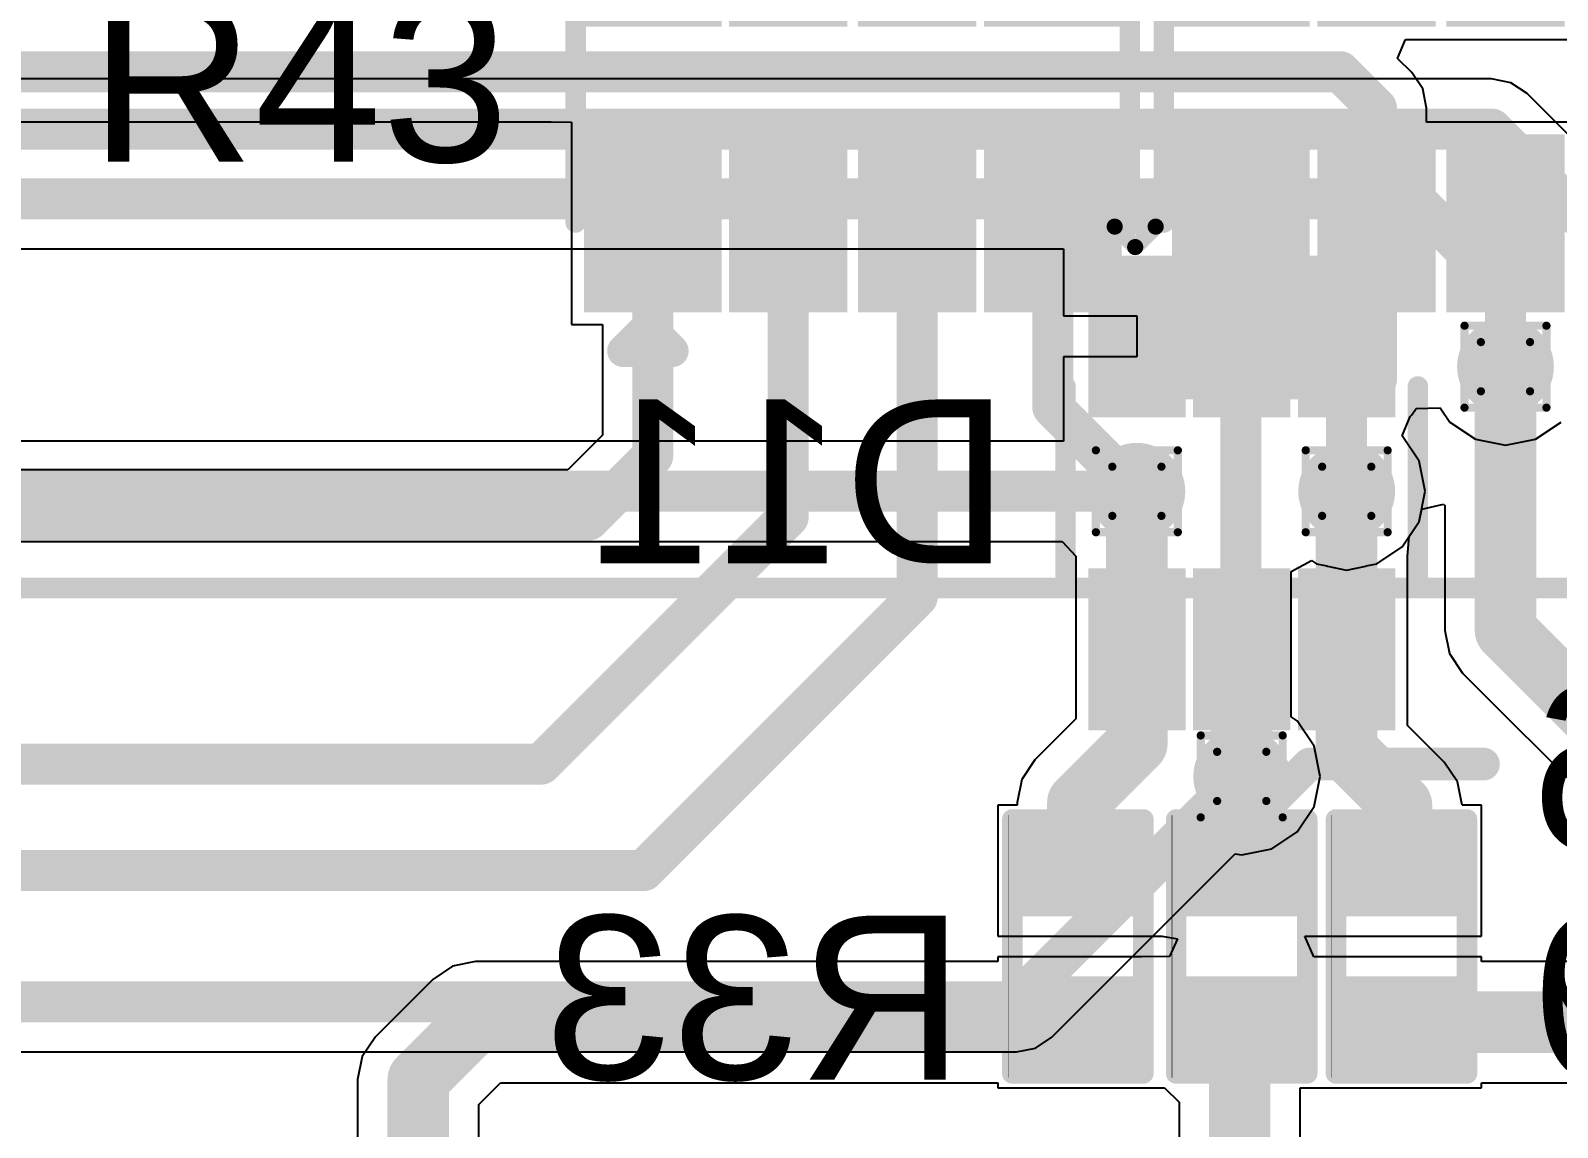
# Model space of a CAD drawing. Header units: inches. Extents: x -8 to 208, y -3 to 109.
# Drawn here: x 46.52 to 55.98, y 8.64 to 15.44 of the extents above; entities that cross this region are included whole.
import ezdxf

# ---------------------------------------------------------------- set-up
doc = ezdxf.new("R2010")
doc.units = ezdxf.units.IN
for name, color, linetype in [('BottomLayer', 5, 'Continuous'), ('BottomOverlay', 54, 'Continuous'), ('BottomPaste', 16, 'Continuous'), ('BottomSolder', 6, 'Continuous'), ('DrillDrawing', 1, 'Continuous'), ('TopLayer', 1, 'Continuous'), ('TopOverlay', 2, 'Continuous'), ('TopPaste', 8, 'Continuous'), ('TopSolder', 216, 'Continuous'), ('ViaHoleLayer', 16, 'Continuous')]:
    doc.layers.add(name, color=color, linetype=linetype)
doc.styles.add('Arial', font='', dxfattribs={"height": 0.2})
doc.styles.get('Arial').set_extended_font_data('Arial')

# ---------------------------------------------------------------- blocks, each defined once
blk = doc.blocks.new('YC164_JR_070RL_25')
at = {"layer": 'TopLayer'}
for points in [[(-1.33499987, 1.56500068), (-0.43499913, 1.56500068), (-0.43499913, 0.91499944), (-1.33499987, 0.91499944)], [(1.33499987, 0.91499944), (0.4349991299999999, 0.91499944), (0.4349991300000001, 1.56500068), (1.33499987, 1.56500068)], [(-1.33499987, 0.66499867), (-0.43499913, 0.66499867), (-0.43499913, 0.13499973), (-1.33499987, 0.13499973)], [(1.33499987, 0.13499973), (0.43499913, 0.13499973), (0.43499913, 0.66499867), (1.33499987, 0.66499867)], [(-1.33499987, -0.13499973), (-0.43499913, -0.13499973), (-0.43499913, -0.66499867), (-1.33499987, -0.66499867)], [(1.33499987, -0.66499867), (0.43499913, -0.66499867), (0.43499913, -0.13499973), (1.33499987, -0.13499973)], [(-1.33499987, -0.91499944), (-0.43499913, -0.91499944), (-0.43499913, -1.56500068), (-1.33499987, -1.56500068)], [(1.33499987, -1.56500068), (0.4349991299999999, -1.56500068), (0.4349991300000001, -0.91499944), (1.33499987, -0.91499944)]]:
    blk.add_hatch(color=1, dxfattribs=at).paths.add_polyline_path(points)
at = {"layer": 'TopPaste'}
for points in [[(-1.33499987, 1.56500068), (-0.43499913, 1.56500068), (-0.43499913, 0.91499944), (-1.33499987, 0.91499944)], [(1.33499987, 0.91499944), (0.4349991299999999, 0.91499944), (0.4349991300000001, 1.56500068), (1.33499987, 1.56500068)], [(-1.33499987, 0.66499867), (-0.43499913, 0.66499867), (-0.43499913, 0.13499973), (-1.33499987, 0.13499973)], [(1.33499987, 0.13499973), (0.43499913, 0.13499973), (0.43499913, 0.66499867), (1.33499987, 0.66499867)], [(-1.33499987, -0.13499973), (-0.43499913, -0.13499973), (-0.43499913, -0.66499867), (-1.33499987, -0.66499867)], [(1.33499987, -0.66499867), (0.43499913, -0.66499867), (0.43499913, -0.13499973), (1.33499987, -0.13499973)], [(-1.33499987, -0.91499944), (-0.43499913, -0.91499944), (-0.43499913, -1.56500068), (-1.33499987, -1.56500068)], [(1.33499987, -1.56500068), (0.4349991299999999, -1.56500068), (0.4349991300000001, -0.91499944), (1.33499987, -0.91499944)]]:
    blk.add_hatch(color=8, dxfattribs=at).paths.add_polyline_path(points)
at = {"layer": 'TopSolder'}
for points in [[(-1.43659987, 1.66660068), (-0.33339913, 1.66660068), (-0.33339913, 0.81339944), (-1.43659987, 0.81339944)], [(1.43659987, 0.81339944), (0.3333991299999999, 0.81339944), (0.33339913, 1.66660068), (1.43659987, 1.66660068)], [(-1.43659987, 0.7665986699999999), (-0.33339913, 0.7665986699999999), (-0.33339913, 0.03339973), (-1.43659987, 0.03339973)], [(1.43659987, 0.0333997299999999), (0.3333991299999999, 0.0333997300000001), (0.33339913, 0.7665986699999999), (1.43659987, 0.7665986699999999)], [(-1.43659987, -0.03339973), (-0.33339913, -0.03339973), (-0.33339913, -0.7665986699999999), (-1.43659987, -0.7665986699999999)], [(1.43659987, -0.7665986699999999), (0.3333991299999999, -0.7665986699999999), (0.33339913, -0.0333997299999999), (1.43659987, -0.0333997300000001)], [(-1.43659987, -0.81339944), (-0.33339913, -0.81339944), (-0.33339913, -1.66660068), (-1.43659987, -1.66660068)], [(1.43659987, -1.66660068), (0.3333991299999999, -1.66660068), (0.33339913, -0.81339944), (1.43659987, -0.81339944)]]:
    blk.add_hatch(color=216, dxfattribs=at).paths.add_polyline_path(points)
at = {"layer": 'TopOverlay'}
for points, const_width in [([(-0.88000078, 1.7175988), (0.88000078, 1.7175988)], 0.127), ([(-1.6764, 1.4224), (-1.6764, 1.1176)], 0.1999996), ([(-1.6764, 1.4224), (-1.524, 1.27)], 0.1999996), ([(-1.524, 1.27), (-1.6764, 1.1176)], 0.1999996), ([(-0.88000078, -1.7175988), (0.88000078, -1.7175988)], 0.127)]:
    blk.add_lwpolyline(points, dxfattribs=dict(at, const_width=const_width))
for points, const_width in [([(-0.91175078, 1.7175988, 1), (-0.84825078, 1.7175988, 1)], 0.0635), ([(0.84825078, 1.7175988, 1), (0.91175078, 1.7175988, 1)], 0.0635), ([(-1.7263999, 1.4224, 1), (-1.6264001, 1.4224, 1)], 0.0999998), ([(-1.7263999, 1.4224, 1), (-1.6264001, 1.4224, 1)], 0.0999998), ([(-1.5739999, 1.27, 1), (-1.4740001, 1.27, 1)], 0.0999998), ([(-1.5739999, 1.27, 1), (-1.4740001, 1.27, 1)], 0.0999998), ([(-1.7263999, 1.1176, 1), (-1.6264001, 1.1176, 1)], 0.0999998), ([(-1.7263999, 1.1176, 1), (-1.6264001, 1.1176, 1)], 0.0999998), ([(-0.91175078, -1.7175988, 1), (-0.84825078, -1.7175988, 1)], 0.0635), ([(0.84825078, -1.7175988, 1), (0.91175078, -1.7175988, 1)], 0.0635)]:
    blk.add_lwpolyline(points, format="xyb", close=True, dxfattribs=dict(at, const_width=const_width))
blk = doc.blocks.new('YC164_JR_070RL_26')
at = {"layer": 'TopLayer'}
for points in [[(-1.33499987, 1.56500068), (-0.43499913, 1.56500068), (-0.43499913, 0.91499944), (-1.33499987, 0.91499944)], [(1.33499987, 0.91499944), (0.4349991299999999, 0.91499944), (0.4349991300000001, 1.56500068), (1.33499987, 1.56500068)], [(-1.33499987, 0.66499867), (-0.43499913, 0.66499867), (-0.43499913, 0.13499973), (-1.33499987, 0.13499973)], [(1.33499987, 0.13499973), (0.43499913, 0.13499973), (0.43499913, 0.66499867), (1.33499987, 0.66499867)], [(-1.33499987, -0.13499973), (-0.43499913, -0.13499973), (-0.43499913, -0.66499867), (-1.33499987, -0.66499867)], [(1.33499987, -0.66499867), (0.43499913, -0.66499867), (0.43499913, -0.13499973), (1.33499987, -0.13499973)], [(-1.33499987, -0.91499944), (-0.43499913, -0.91499944), (-0.43499913, -1.56500068), (-1.33499987, -1.56500068)], [(1.33499987, -1.56500068), (0.4349991299999999, -1.56500068), (0.4349991300000001, -0.91499944), (1.33499987, -0.91499944)]]:
    blk.add_hatch(color=1, dxfattribs=at).paths.add_polyline_path(points)
at = {"layer": 'TopPaste'}
for points in [[(-1.33499987, 1.56500068), (-0.43499913, 1.56500068), (-0.43499913, 0.91499944), (-1.33499987, 0.91499944)], [(1.33499987, 0.91499944), (0.4349991299999999, 0.91499944), (0.4349991300000001, 1.56500068), (1.33499987, 1.56500068)], [(-1.33499987, 0.66499867), (-0.43499913, 0.66499867), (-0.43499913, 0.13499973), (-1.33499987, 0.13499973)], [(1.33499987, 0.13499973), (0.43499913, 0.13499973), (0.43499913, 0.66499867), (1.33499987, 0.66499867)], [(-1.33499987, -0.13499973), (-0.43499913, -0.13499973), (-0.43499913, -0.66499867), (-1.33499987, -0.66499867)], [(1.33499987, -0.66499867), (0.43499913, -0.66499867), (0.43499913, -0.13499973), (1.33499987, -0.13499973)], [(-1.33499987, -0.91499944), (-0.43499913, -0.91499944), (-0.43499913, -1.56500068), (-1.33499987, -1.56500068)], [(1.33499987, -1.56500068), (0.4349991299999999, -1.56500068), (0.4349991300000001, -0.91499944), (1.33499987, -0.91499944)]]:
    blk.add_hatch(color=8, dxfattribs=at).paths.add_polyline_path(points)
at = {"layer": 'TopSolder'}
for points in [[(-1.43659987, 1.66660068), (-0.33339913, 1.66660068), (-0.33339913, 0.81339944), (-1.43659987, 0.81339944)], [(1.43659987, 0.81339944), (0.3333991299999999, 0.81339944), (0.33339913, 1.66660068), (1.43659987, 1.66660068)], [(-1.43659987, 0.7665986699999999), (-0.33339913, 0.7665986699999999), (-0.33339913, 0.03339973), (-1.43659987, 0.03339973)], [(1.43659987, 0.0333997299999999), (0.3333991299999999, 0.0333997300000001), (0.33339913, 0.7665986699999999), (1.43659987, 0.7665986699999999)], [(-1.43659987, -0.03339973), (-0.33339913, -0.03339973), (-0.33339913, -0.7665986699999999), (-1.43659987, -0.7665986699999999)], [(1.43659987, -0.7665986699999999), (0.3333991299999999, -0.7665986699999999), (0.33339913, -0.0333997299999999), (1.43659987, -0.0333997300000001)], [(-1.43659987, -0.81339944), (-0.33339913, -0.81339944), (-0.33339913, -1.66660068), (-1.43659987, -1.66660068)], [(1.43659987, -1.66660068), (0.3333991299999999, -1.66660068), (0.33339913, -0.81339944), (1.43659987, -0.81339944)]]:
    blk.add_hatch(color=216, dxfattribs=at).paths.add_polyline_path(points)
at = {"layer": 'TopOverlay'}
for points, const_width in [([(-0.88000078, 1.7175988), (0.88000078, 1.7175988)], 0.127), ([(-1.6764, 1.4224), (-1.6764, 1.1176)], 0.1999996), ([(-1.6764, 1.4224), (-1.524, 1.27)], 0.1999996), ([(-1.524, 1.27), (-1.6764, 1.1176)], 0.1999996), ([(-0.88000078, -1.7175988), (0.88000078, -1.7175988)], 0.127)]:
    blk.add_lwpolyline(points, dxfattribs=dict(at, const_width=const_width))
for points, const_width in [([(-0.91175078, 1.7175988, 1), (-0.84825078, 1.7175988, 1)], 0.0635), ([(0.84825078, 1.7175988, 1), (0.91175078, 1.7175988, 1)], 0.0635), ([(-1.7263999, 1.4224, 1), (-1.6264001, 1.4224, 1)], 0.0999998), ([(-1.7263999, 1.4224, 1), (-1.6264001, 1.4224, 1)], 0.0999998), ([(-1.5739999, 1.27, 1), (-1.4740001, 1.27, 1)], 0.0999998), ([(-1.5739999, 1.27, 1), (-1.4740001, 1.27, 1)], 0.0999998), ([(-1.7263999, 1.1176, 1), (-1.6264001, 1.1176, 1)], 0.0999998), ([(-1.7263999, 1.1176, 1), (-1.6264001, 1.1176, 1)], 0.0999998), ([(-0.91175078, -1.7175988, 1), (-0.84825078, -1.7175988, 1)], 0.0635), ([(0.84825078, -1.7175988, 1), (0.91175078, -1.7175988, 1)], 0.0635)]:
    blk.add_lwpolyline(points, format="xyb", close=True, dxfattribs=dict(at, const_width=const_width))
blk = doc.blocks.new('R___0402_B_30')
at = {"layer": 'BottomLayer'}
for points in [[(-0.2413, 0.3175), (-0.2412999999999999, -0.3175), (-0.6985, -0.3175), (-0.6985, 0.3175)], [(0.6985, 0.3175), (0.6985, -0.3175), (0.2413, -0.3175), (0.2412999999999999, 0.3175)]]:
    blk.add_hatch(color=5, dxfattribs=at).paths.add_polyline_path(points)
at = {"layer": 'BottomPaste'}
for points in [[(-0.2413, 0.3175), (-0.2412999999999999, -0.3175), (-0.6985, -0.3175), (-0.6985, 0.3175)], [(0.6985, 0.3175), (0.6985, -0.3175), (0.2413, -0.3175), (0.2412999999999999, 0.3175)]]:
    blk.add_hatch(color=16, dxfattribs=at).paths.add_polyline_path(points)
at = {"layer": 'BottomSolder'}
for points in [[(-0.18629884, 0.37250116), (-0.1862988399999999, -0.37250116), (-0.75350116, -0.37250116), (-0.75350116, 0.37250116)], [(0.75350116, 0.37250116), (0.75350116, -0.37250116), (0.18629884, -0.37250116), (0.1862988399999999, 0.37250116)]]:
    blk.add_hatch(color=6, dxfattribs=at).paths.add_polyline_path(points)
at = {"layer": 'BottomOverlay'}
for points, const_width in [([(-0.7874, 0.4064), (0.7874, 0.4064)], 0.127), ([(-0.7874, 0.4064), (-0.7874, -0.4064)], 0.127), ([(-0.8128, 0.4318), (0.8128, 0.4318)], 0.0032258), ([(0.7874, 0.4064), (0.7874, -0.4064)], 0.127), ([(-0.7874, -0.4064), (0.7874, -0.4064)], 0.127)]:
    blk.add_lwpolyline(points, dxfattribs=dict(at, const_width=const_width))
for points, const_width in [([(-0.8191499999999999, 0.4064, 1), (-0.7556499999999999, 0.4064, 1)], 0.0635), ([(-0.8191499999999999, 0.4064, 1), (-0.7556499999999999, 0.4064, 1)], 0.0635), ([(-0.81360518, 0.4318, 1), (-0.8119948199999999, 0.4318, 1)], 0.0016129), ([(0.7556499999999999, 0.4064, 1), (0.8191499999999999, 0.4064, 1)], 0.0635), ([(0.7556499999999999, 0.4064, 1), (0.8191499999999999, 0.4064, 1)], 0.0635), ([(0.8119948199999999, 0.4318, 1), (0.81360518, 0.4318, 1)], 0.0016129), ([(-0.8191499999999999, -0.4064, 1), (-0.7556499999999999, -0.4064, 1)], 0.0635), ([(-0.8191499999999999, -0.4064, 1), (-0.7556499999999999, -0.4064, 1)], 0.0635), ([(0.7556499999999999, -0.4064, 1), (0.8191499999999999, -0.4064, 1)], 0.0635), ([(0.7556499999999999, -0.4064, 1), (0.8191499999999999, -0.4064, 1)], 0.0635)]:
    blk.add_lwpolyline(points, format="xyb", close=True, dxfattribs=dict(at, const_width=const_width))
blk = doc.blocks.new('R___0402_B_33')
at = {"layer": 'BottomLayer'}
for points in [[(-0.2413, 0.3175), (-0.2412999999999999, -0.3175), (-0.6985, -0.3175), (-0.6985, 0.3175)], [(0.6985, 0.3175), (0.6985, -0.3175), (0.2413, -0.3175), (0.2412999999999999, 0.3175)]]:
    blk.add_hatch(color=5, dxfattribs=at).paths.add_polyline_path(points)
at = {"layer": 'BottomPaste'}
for points in [[(-0.2413, 0.3175), (-0.2412999999999999, -0.3175), (-0.6985, -0.3175), (-0.6985, 0.3175)], [(0.6985, 0.3175), (0.6985, -0.3175), (0.2413, -0.3175), (0.2412999999999999, 0.3175)]]:
    blk.add_hatch(color=16, dxfattribs=at).paths.add_polyline_path(points)
at = {"layer": 'BottomSolder'}
for points in [[(-0.18629884, 0.37250116), (-0.1862988399999999, -0.37250116), (-0.75350116, -0.37250116), (-0.75350116, 0.37250116)], [(0.75350116, 0.37250116), (0.75350116, -0.37250116), (0.18629884, -0.37250116), (0.1862988399999999, 0.37250116)]]:
    blk.add_hatch(color=6, dxfattribs=at).paths.add_polyline_path(points)
at = {"layer": 'BottomOverlay'}
for points, const_width in [([(-0.7874, 0.4064), (0.7874, 0.4064)], 0.127), ([(-0.7874, 0.4064), (-0.7874, -0.4064)], 0.127), ([(-0.8128, 0.4318), (0.8128, 0.4318)], 0.0032258), ([(0.7874, 0.4064), (0.7874, -0.4064)], 0.127), ([(-0.7874, -0.4064), (0.7874, -0.4064)], 0.127)]:
    blk.add_lwpolyline(points, dxfattribs=dict(at, const_width=const_width))
for points, const_width in [([(-0.8191499999999999, 0.4064, 1), (-0.7556499999999999, 0.4064, 1)], 0.0635), ([(-0.8191499999999999, 0.4064, 1), (-0.7556499999999999, 0.4064, 1)], 0.0635), ([(-0.81360518, 0.4318, 1), (-0.8119948199999999, 0.4318, 1)], 0.0016129), ([(0.7556499999999999, 0.4064, 1), (0.8191499999999999, 0.4064, 1)], 0.0635), ([(0.7556499999999999, 0.4064, 1), (0.8191499999999999, 0.4064, 1)], 0.0635), ([(0.8119948199999999, 0.4318, 1), (0.81360518, 0.4318, 1)], 0.0016129), ([(-0.8191499999999999, -0.4064, 1), (-0.7556499999999999, -0.4064, 1)], 0.0635), ([(-0.8191499999999999, -0.4064, 1), (-0.7556499999999999, -0.4064, 1)], 0.0635), ([(0.7556499999999999, -0.4064, 1), (0.8191499999999999, -0.4064, 1)], 0.0635), ([(0.7556499999999999, -0.4064, 1), (0.8191499999999999, -0.4064, 1)], 0.0635)]:
    blk.add_lwpolyline(points, format="xyb", close=True, dxfattribs=dict(at, const_width=const_width))
blk = doc.blocks.new('R___0402_B_36')
at = {"layer": 'BottomLayer'}
for points in [[(-0.2413, 0.3175), (-0.2412999999999999, -0.3175), (-0.6985, -0.3175), (-0.6985, 0.3175)], [(0.6985, 0.3175), (0.6985, -0.3175), (0.2413, -0.3175), (0.2412999999999999, 0.3175)]]:
    blk.add_hatch(color=5, dxfattribs=at).paths.add_polyline_path(points)
at = {"layer": 'BottomPaste'}
for points in [[(-0.2413, 0.3175), (-0.2412999999999999, -0.3175), (-0.6985, -0.3175), (-0.6985, 0.3175)], [(0.6985, 0.3175), (0.6985, -0.3175), (0.2413, -0.3175), (0.2412999999999999, 0.3175)]]:
    blk.add_hatch(color=16, dxfattribs=at).paths.add_polyline_path(points)
at = {"layer": 'BottomSolder'}
for points in [[(-0.18629884, 0.37250116), (-0.1862988399999999, -0.37250116), (-0.75350116, -0.37250116), (-0.75350116, 0.37250116)], [(0.75350116, 0.37250116), (0.75350116, -0.37250116), (0.18629884, -0.37250116), (0.1862988399999999, 0.37250116)]]:
    blk.add_hatch(color=6, dxfattribs=at).paths.add_polyline_path(points)
at = {"layer": 'BottomOverlay'}
for points, const_width in [([(-0.7874, 0.4064), (0.7874, 0.4064)], 0.127), ([(-0.7874, 0.4064), (-0.7874, -0.4064)], 0.127), ([(-0.8128, 0.4318), (0.8128, 0.4318)], 0.0032258), ([(0.7874, 0.4064), (0.7874, -0.4064)], 0.127), ([(-0.7874, -0.4064), (0.7874, -0.4064)], 0.127)]:
    blk.add_lwpolyline(points, dxfattribs=dict(at, const_width=const_width))
for points, const_width in [([(-0.8191499999999999, 0.4064, 1), (-0.7556499999999999, 0.4064, 1)], 0.0635), ([(-0.8191499999999999, 0.4064, 1), (-0.7556499999999999, 0.4064, 1)], 0.0635), ([(-0.81360518, 0.4318, 1), (-0.8119948199999999, 0.4318, 1)], 0.0016129), ([(0.7556499999999999, 0.4064, 1), (0.8191499999999999, 0.4064, 1)], 0.0635), ([(0.7556499999999999, 0.4064, 1), (0.8191499999999999, 0.4064, 1)], 0.0635), ([(0.8119948199999999, 0.4318, 1), (0.81360518, 0.4318, 1)], 0.0016129), ([(-0.8191499999999999, -0.4064, 1), (-0.7556499999999999, -0.4064, 1)], 0.0635), ([(-0.8191499999999999, -0.4064, 1), (-0.7556499999999999, -0.4064, 1)], 0.0635), ([(0.7556499999999999, -0.4064, 1), (0.8191499999999999, -0.4064, 1)], 0.0635), ([(0.7556499999999999, -0.4064, 1), (0.8191499999999999, -0.4064, 1)], 0.0635)]:
    blk.add_lwpolyline(points, format="xyb", close=True, dxfattribs=dict(at, const_width=const_width))
blk = doc.blocks.new('DB128L_5_08_3P_BK_S_91')
at = {"layer": 'TopOverlay', "const_width": 0.127}
blk.add_lwpolyline([(-7.670799999999999, 5.1308), (7.670799999999999, 5.1308)], dxfattribs=at)
blk = doc.blocks.new('SOT_363_B_102')
at = {"layer": 'BottomLayer'}
for points in [[(-1.37000107, 0.4499990999999999), (-1.37000107, 0.8499983), (-0.57000013, 0.8499983), (-0.57000013, 0.4499991)], [(0.57000013, 0.4499990999999999), (0.57000013, 0.8499983), (1.37000107, 0.8499983), (1.37000107, 0.4499991)], [(-1.37000107, -0.1999996000000001), (-1.37000107, 0.1999995999999999), (-0.57000013, 0.1999996000000001), (-0.57000013, -0.1999995999999999)], [(0.57000013, -0.2000021400000001), (0.57000013, 0.1999970599999999), (1.37000107, 0.1999970600000001), (1.37000107, -0.2000021399999999)], [(-1.37000107, -0.8500008399999999), (-1.37000107, -0.45000164), (-0.57000013, -0.4500016399999999), (-0.57000013, -0.8500008399999999)], [(0.57000013, -0.8500008399999999), (0.57000013, -0.45000164), (1.37000107, -0.4500016399999999), (1.37000107, -0.8500008399999999)]]:
    blk.add_hatch(color=5, dxfattribs=at).paths.add_polyline_path(points)
at = {"layer": 'BottomPaste'}
for points in [[(-1.37000107, 0.4499990999999999), (-1.37000107, 0.8499983), (-0.57000013, 0.8499983), (-0.57000013, 0.4499991)], [(0.57000013, 0.4499990999999999), (0.57000013, 0.8499983), (1.37000107, 0.8499983), (1.37000107, 0.4499991)], [(-1.37000107, -0.1999996000000001), (-1.37000107, 0.1999995999999999), (-0.57000013, 0.1999996000000001), (-0.57000013, -0.1999995999999999)], [(0.57000013, -0.2000021400000001), (0.57000013, 0.1999970599999999), (1.37000107, 0.1999970600000001), (1.37000107, -0.2000021399999999)], [(-1.37000107, -0.8500008399999999), (-1.37000107, -0.45000164), (-0.57000013, -0.4500016399999999), (-0.57000013, -0.8500008399999999)], [(0.57000013, -0.8500008399999999), (0.57000013, -0.45000164), (1.37000107, -0.4500016399999999), (1.37000107, -0.8500008399999999)]]:
    blk.add_hatch(color=16, dxfattribs=at).paths.add_polyline_path(points)
at = {"layer": 'BottomSolder'}
for points in [[(-1.47160107, 0.3483990999999999), (-1.47160107, 0.9515982999999999), (-0.4684001300000001, 0.9515982999999999), (-0.4684001299999999, 0.3483991000000001)], [(0.4684001300000001, 0.3483990999999999), (0.4684001299999999, 0.9515982999999999), (1.47160107, 0.9515982999999999), (1.47160107, 0.3483991000000001)], [(-1.47160107, -0.3015996), (-1.47160107, 0.3015995999999999), (-0.4684001300000001, 0.3015996), (-0.4684001299999999, -0.3015995999999999)], [(0.4684001300000001, -0.3016021400000001), (0.4684001299999999, 0.3015970599999999), (1.47160107, 0.3015970600000001), (1.47160107, -0.3016021399999999)], [(-1.47160107, -0.95160084), (-1.47160107, -0.3484016400000001), (-0.4684001300000001, -0.3484016399999999), (-0.4684001299999999, -0.95160084)], [(0.4684001300000001, -0.95160084), (0.4684001299999999, -0.3484016400000001), (1.47160107, -0.3484016399999999), (1.47160107, -0.95160084)]]:
    blk.add_hatch(color=6, dxfattribs=at).paths.add_polyline_path(points)
at = {"layer": 'BottomOverlay'}
for points, const_width in [([(0.508, 1.09219746), (-0.6604, 1.09219746)], 0.127), ([(-1.524, -0.6604), (-1.651, -0.5334)], 0.0999998), ([(-1.651, -0.7874), (-1.651, -0.5334)], 0.0999998), ([(-1.651, -0.7874), (-1.524, -0.6604)], 0.0999998), ([(0.508, -1.0922), (-0.6604, -1.0922)], 0.127)]:
    blk.add_lwpolyline(points, dxfattribs=dict(at, const_width=const_width))
for points, const_width in [([(-0.6921499999999999, 1.09219746, 1), (-0.62865, 1.09219746, 1)], 0.0635), ([(0.47625, 1.09219746, 1), (0.5397500000000001, 1.09219746, 1)], 0.0635), ([(-1.67599868, -0.5334, 1), (-1.62600132, -0.5334, 1)], 0.0499999), ([(-1.67599868, -0.5334, 1), (-1.62600132, -0.5334, 1)], 0.0499999), ([(-1.54899868, -0.6604, 1), (-1.49900132, -0.6604, 1)], 0.0499999), ([(-1.54899868, -0.6604, 1), (-1.49900132, -0.6604, 1)], 0.0499999), ([(-1.67599868, -0.7874, 1), (-1.62600132, -0.7874, 1)], 0.0499999), ([(-1.67599868, -0.7874, 1), (-1.62600132, -0.7874, 1)], 0.0499999), ([(-0.6921499999999999, -1.0922, 1), (-0.62865, -1.0922, 1)], 0.0635), ([(0.47625, -1.0922, 1), (0.5397500000000001, -1.0922, 1)], 0.0635)]:
    blk.add_lwpolyline(points, format="xyb", close=True, dxfattribs=dict(at, const_width=const_width))

msp = doc.modelspace()

# ---------------------------------------------------------------- hatches: boundary and pattern name
at = {"layer": 'BottomLayer'}
for points in [[(53.1622, 13.1572), (54.864, 13.1572), (54.864, 13.9446), (53.1622, 13.9446)], [(53.7464, 10.0076), (54.30519999999999, 10.0076), (54.30519999999999, 10.922), (53.7464, 10.922)]]:
    msp.add_hatch(color=5, dxfattribs=at).paths.add_polyline_path(points)
h = msp.add_hatch(color=5, dxfattribs=at)
edge = h.paths.add_edge_path()
edge.add_arc((55.66099866, 13.3604), 0.2999994, 0, 360)
h = msp.add_hatch(color=5, dxfattribs=at)
edge = h.paths.add_edge_path()
edge.add_arc((53.37579876, 12.58800124), 0.2999994, 0, 360)
h = msp.add_hatch(color=5, dxfattribs=at)
edge = h.paths.add_edge_path()
edge.add_arc((54.6765988, 12.58800124), 0.2999994, 0, 360)
h = msp.add_hatch(color=5, dxfattribs=at)
edge = h.paths.add_edge_path()
edge.add_arc((54.02579745999999, 10.8204), 0.2999994, 0, 360)
at = {"layer": 'TopLayer'}
h = msp.add_hatch(color=1, dxfattribs=at)
edge = h.paths.add_edge_path()
edge.add_arc((55.66099866, 13.3604), 0.2999994, 0, 360)
h = msp.add_hatch(color=1, dxfattribs=at)
edge = h.paths.add_edge_path()
edge.add_arc((53.37579876, 12.58800124), 0.2999994, 0, 360)
h = msp.add_hatch(color=1, dxfattribs=at)
edge = h.paths.add_edge_path()
edge.add_arc((54.6765988, 12.58800124), 0.2999994, 0, 360)
h = msp.add_hatch(color=1, dxfattribs=at)
edge = h.paths.add_edge_path()
edge.add_arc((54.02579745999999, 10.8204), 0.2999994, 0, 360)
at = {"layer": 'ViaHoleLayer'}
h = msp.add_hatch(color=16, dxfattribs=at)
edge = h.paths.add_edge_path()
edge.add_arc((55.66099866, 13.3604), 0.1499997, 0, 360)
h = msp.add_hatch(color=16, dxfattribs=at)
edge = h.paths.add_edge_path()
edge.add_arc((53.37579876, 12.58800124), 0.1499997, 0, 360)
h = msp.add_hatch(color=16, dxfattribs=at)
edge = h.paths.add_edge_path()
edge.add_arc((54.6765988, 12.58800124), 0.1499997, 0, 360)
h = msp.add_hatch(color=16, dxfattribs=at)
edge = h.paths.add_edge_path()
edge.add_arc((54.02579745999999, 10.8204), 0.1499997, 0, 360)

# ---------------------------------------------------------------- linework, layer by layer
at = {"layer": 'BottomLayer'}
for p, q in [((55.5752, 15.14437154), (43.03473993999999, 15.14437154)), ((55.69412788, 15.12071652), (55.5752, 15.14437154)), ((55.7949481, 15.0533481), (55.69412788, 15.12071652)), ((56.7347481, 14.1135481), (55.7949481, 15.0533481)), ((42.6466, 14.09102846), (52.92179916, 14.09102846)), ((52.92179916, 14.09102846), (52.92179916, 13.6748012)), ((52.92179916, 13.6748012), (53.37579876, 13.6748012)), ((53.37579876, 13.6748012), (53.37579876, 13.4208012)), ((53.37579876, 13.4208012), (52.92179916, 13.4208012)), ((52.92179916, 13.4208012), (52.92179916, 12.89877278)), ((52.92179916, 12.89877278), (42.25232596, 12.89877278)), ((55.14152802, 12.47624124), (55.27751962, 12.5089285)), ((55.27751962, 12.5089285), (55.28548252, 12.4994162)), ((55.28548252, 12.4994162), (55.28548252, 11.72520134)), ((55.06427138, 12.3081796), (55.1266741, 12.40157286)), ((55.1266741, 12.40157286), (55.14152802, 12.47624124)), ((55.05360084, 12.1855992), (55.06427138, 12.3081796)), ((42.12359876, 12.2772297), (52.91260943999999, 12.2772297)), ((52.91260943999999, 12.2772297), (52.99799915999999, 12.18559666)), ((52.99799915999999, 12.18559666), (52.99799915999999, 11.17686106)), ((55.0535983, 12.18559412), (55.05360338, 12.1855992)), ((55.0535983, 11.13645982), (55.0535983, 12.18559412)), ((55.05360338, 12.1855992), (55.05360084, 12.1855992)), ((55.28548252, 11.72520134), (55.31406767999999, 11.5814983)), ((55.31406767999999, 11.5814983), (55.3954696, 11.45967228)), ((55.3954696, 11.45967228), (56.88447094, 9.9706684)), ((52.99799915999999, 11.17686106), (52.74427093999999, 10.9231303)), ((55.28192906, 10.90812906), (55.0535983, 11.13645982)), ((52.74427093999999, 10.9231303), (52.66286902, 10.80130428)), ((55.36333098, 10.78630304), (55.28192906, 10.90812906)), ((52.66286902, 10.80130428), (52.63428386, 10.65760124)), ((55.39191613999999, 10.6426), (55.36333098, 10.78630304)), ((52.63428386, 10.6426), (52.51449999999999, 10.6426)), ((52.51449999999999, 10.6426), (52.51449999999999, 9.8298)), ((52.63428386, 10.65760124), (52.63428386, 10.6426)), ((55.5117, 10.6426), (55.39191613999999, 10.6426)), ((55.5117, 9.8298), (55.5117, 10.6426)), ((52.51449999999999, 9.8298), (53.4035, 9.8298)), ((53.4035, 9.8298), (53.50509492, 9.82979746)), ((53.50509492, 9.82979746), (53.50509492, 9.82979492)), ((53.50509492, 9.82979492), (53.53050508, 9.82979492)), ((53.53050508, 9.82979492), (53.6273756, 9.81410534)), ((53.6273756, 9.81410534), (53.5780361, 9.70280254)), ((54.47356136000001, 9.7028), (54.41726734, 9.8298)), ((54.41726734, 9.8298), (55.5117, 9.8298)), ((49.276, 9.67191614), (49.13229696, 9.64333098)), ((52.51449999999999, 9.67191614), (49.276, 9.67191614)), ((53.40349746, 9.7028), (52.51449999999999, 9.7028)), ((52.51449999999999, 9.7028), (52.51449999999999, 9.67191614)), ((53.5780361, 9.70280254), (53.40349746, 9.7028)), ((55.5117, 9.7028), (54.47356136000001, 9.7028)), ((55.5117, 9.67191614), (55.5117, 9.7028)), ((58.7502, 9.67191614), (55.5117, 9.67191614)), ((49.01047094, 9.561929059999999), (48.65487094, 9.20632906)), ((49.13229696, 9.64333098), (49.01047094, 9.561929059999999)), ((48.65487094, 9.20632906), (48.57346902, 9.08450304)), ((48.57346902, 9.08450304), (48.54488386, 8.9408)), ((48.54488386, 8.9408), (48.54488386, 8.53579954)), ((49.29591614, 8.78525802), (49.43154198, 8.92088386)), ((49.43154198, 8.92088386), (52.51449999999999, 8.92088386)), ((52.51449999999999, 8.92088386), (52.51449999999999, 8.889999999999999)), ((55.5117, 8.889999999999999), (55.5117, 8.92088386)), ((55.5117, 8.92088386), (58.59465802, 8.92088386)), ((52.51449999999999, 8.889999999999999), (53.54777961999999, 8.889997459999998)), ((53.54777961999999, 8.889997459999998), (53.63758386, 8.80019576)), ((54.38861614, 8.4935314), (54.38861614, 8.889999999999999)), ((54.38861614, 8.889999999999999), (55.5117, 8.889999999999999)), ((49.29591614, 8.53579954), (49.29591614, 8.78525802)), ((53.63758386, 8.80019576), (53.63758386, 8.50123522))]:
    msp.add_line(p, q, dxfattribs=at)
for points, const_width in [([(42.90601528, 14.8336), (55.5752, 14.8336)], 0.254), ([(55.5752, 14.8336), (56.515, 13.8938)], 0.254), ([(42.6466, 14.4018), (55.0926, 14.4018)], 0.254), ([(55.0926, 14.4018), (55.66099866, 13.83340134)], 0.254), ([(55.66099866, 13.3604), (55.66099866, 13.83340134)], 0.254), ([(55.66099866, 11.72520134), (55.66099866, 13.3604)], 0.3809999999999999), ([(42.12359876, 12.58800124), (53.37579876, 12.58800124)], 0.254), ([(53.37579876, 11.6078), (53.37579876, 12.58800124)], 0.3809999999999999), ([(54.6757987, 12.58800124), (54.6765988, 12.58800124)], 0.3809999999999999), ([(54.6757987, 11.6078), (54.6757987, 12.58800124)], 0.3809999999999999), ([(55.66099866, 11.72520134), (57.15, 10.2362)], 0.3809999999999999), ([(53.37579876, 11.0236), (53.37579876, 11.6078)], 0.3809999999999999), ([(54.02579745999999, 10.7188), (54.02579745999999, 11.6078)], 0.3809999999999999), ([(54.6757987, 10.9832013), (54.6757987, 11.6078)], 0.3809999999999999), ([(53.0098, 10.65760124), (53.37579876, 11.0236)], 0.3809999999999999), ([(54.6757987, 10.9832013), (55.0164, 10.6426)], 0.3809999999999999), ([(53.0098, 10.2362), (53.0098, 10.65760124)], 0.3809999999999999), ([(54.02579745999999, 10.23620254), (54.02579745999999, 10.7188)], 0.254), ([(55.0164, 10.2362), (55.0164, 10.6426)], 0.3809999999999999), ([(53.0098, 10.2362), (53.05716083999999, 10.2362)], 0.3809999999999999), ([(53.05716083999999, 10.2362), (53.09526083999999, 10.2743)], 0.3809999999999999), ([(54.02579745999999, 10.23620254), (54.02579999999999, 10.2362)], 0.254), ([(48.92039999999999, 8.9408), (49.276, 9.296399999999998)], 0.3809999999999999), ([(49.276, 9.296399999999998), (53.0098, 9.296399999999998)], 0.3809999999999999), ([(54.0131, 9.2837), (54.02579999999999, 9.296399999999998)], 0.3809999999999999), ([(54.0131, 6.8707), (54.0131, 9.2837)], 0.3809999999999999), ([(55.0164, 9.296399999999998), (58.7502, 9.296399999999998)], 0.3809999999999999), ([(48.92039999999999, 6.858), (48.92039999999999, 8.9408)], 0.3809999999999999)]:
    msp.add_lwpolyline(points, dxfattribs=dict(at, const_width=const_width))
for points, const_width in [([(55.5117, 14.8336, 1), (55.6387, 14.8336, 1)], 0.127), ([(55.5117, 14.8336, 1), (55.6387, 14.8336, 1)], 0.127), ([(55.0291, 14.4018, 1), (55.1561, 14.4018, 1)], 0.127), ([(55.0291, 14.4018, 1), (55.1561, 14.4018, 1)], 0.127), ([(55.59749866, 13.83340134, 1), (55.72449865999999, 13.83340134, 1)], 0.127), ([(55.59749866, 13.83340134, 1), (55.72449865999999, 13.83340134, 1)], 0.127), ([(55.56574865999999, 13.3604, 1), (55.75624866, 13.3604, 1)], 0.1905), ([(55.59749866, 13.3604, 1), (55.72449865999999, 13.3604, 1)], 0.127), ([(53.28054875999999, 12.58800124, 1), (53.47104876, 12.58800124, 1)], 0.1905), ([(53.31229876, 12.58800124, 1), (53.43929876, 12.58800124, 1)], 0.127), ([(54.58054869999999, 12.58800124, 1), (54.7710487, 12.58800124, 1)], 0.1905), ([(54.58054869999999, 12.58800124, 1), (54.7710487, 12.58800124, 1)], 0.1905), ([(54.58134879999999, 12.58800124, 1), (54.7718488, 12.58800124, 1)], 0.1905), ([(55.56574865999999, 11.72520134, 1), (55.75624866, 11.72520134, 1)], 0.1905), ([(55.56574865999999, 11.72520134, 1), (55.75624866, 11.72520134, 1)], 0.1905), ([(53.28054875999999, 11.6078, 1), (53.47104876, 11.6078, 1)], 0.1905), ([(53.28054875999999, 11.6078, 1), (53.47104876, 11.6078, 1)], 0.1905), ([(53.93054745999999, 11.6078, 1), (54.12104746, 11.6078, 1)], 0.1905), ([(54.58054869999999, 11.6078, 1), (54.7710487, 11.6078, 1)], 0.1905), ([(54.58054869999999, 11.6078, 1), (54.7710487, 11.6078, 1)], 0.1905), ([(53.28054875999999, 11.0236, 1), (53.47104876, 11.0236, 1)], 0.1905), ([(53.28054875999999, 11.0236, 1), (53.47104876, 11.0236, 1)], 0.1905), ([(54.58054869999999, 10.9832013, 1), (54.7710487, 10.9832013, 1)], 0.1905), ([(54.58054869999999, 10.9832013, 1), (54.7710487, 10.9832013, 1)], 0.1905), ([(53.93054745999999, 10.7188, 1), (54.12104746, 10.7188, 1)], 0.1905), ([(52.91455, 10.65760124, 1), (53.10504999999999, 10.65760124, 1)], 0.1905), ([(52.91455, 10.65760124, 1), (53.10504999999999, 10.65760124, 1)], 0.1905), ([(53.96229745999999, 10.7188, 1), (54.08929746, 10.7188, 1)], 0.127), ([(54.92114999999999, 10.6426, 1), (55.11165, 10.6426, 1)], 0.1905), ([(54.92114999999999, 10.6426, 1), (55.11165, 10.6426, 1)], 0.1905), ([(52.91455, 10.2362, 1), (53.10504999999999, 10.2362, 1)], 0.1905), ([(52.91455, 10.2362, 1), (53.10504999999999, 10.2362, 1)], 0.1905), ([(52.96191083999999, 10.2362, 1), (53.15241084, 10.2362, 1)], 0.1905), ([(52.96191083999999, 10.2362, 1), (53.15241084, 10.2362, 1)], 0.1905), ([(53.00001083999999, 10.2743, 1), (53.19051084, 10.2743, 1)], 0.1905), ([(54.92114999999999, 10.2362, 1), (55.11165, 10.2362, 1)], 0.1905), ([(53.96229745999999, 10.23620254, 1), (54.08929746, 10.23620254, 1)], 0.127), ([(53.96229745999999, 10.23620254, 1), (54.08929746, 10.23620254, 1)], 0.127), ([(53.96229999999999, 10.2362, 1), (54.0893, 10.2362, 1)], 0.127), ([(49.18075, 9.296399999999998, 1), (49.37125, 9.296399999999998, 1)], 0.1905), ([(49.18075, 9.296399999999998, 1), (49.37125, 9.296399999999998, 1)], 0.1905), ([(52.91455, 9.296399999999998, 1), (53.10504999999999, 9.296399999999998, 1)], 0.1905), ([(53.91784999999999, 9.2837, 1), (54.10835, 9.2837, 1)], 0.1905), ([(53.91784999999999, 9.2837, 1), (54.10835, 9.2837, 1)], 0.1905), ([(53.93055, 9.296399999999998, 1), (54.12105, 9.296399999999998, 1)], 0.1905), ([(54.92114999999999, 9.296399999999998, 1), (55.11165, 9.296399999999998, 1)], 0.1905), ([(48.82515, 8.9408, 1), (49.01565, 8.9408, 1)], 0.1905), ([(48.82515, 8.9408, 1), (49.01565, 8.9408, 1)], 0.1905)]:
    msp.add_lwpolyline(points, format="xyb", close=True, dxfattribs=dict(at, const_width=const_width))
at = {"layer": 'BottomOverlay', "const_width": 0.2032}
for points in [[(54.22264999999999, 10.67435), (54.4449, 10.8966)], [(54.4449, 10.8966), (55.52439999999999, 10.8966)]]:
    msp.add_lwpolyline(points, dxfattribs=at)
at = {"layer": 'BottomOverlay', "const_width": 0.1016}
for points in [[(54.3941, 10.8966, 1), (54.4957, 10.8966, 1)], [(54.3941, 10.8966, 1), (54.4957, 10.8966, 1)], [(55.4736, 10.8966, 1), (55.5752, 10.8966, 1)], [(54.17185, 10.67435, 1), (54.27345, 10.67435, 1)]]:
    msp.add_lwpolyline(points, format="xyb", close=True, dxfattribs=at)
at = {"layer": 'DrillDrawing', "const_width": 0.0508}
for points in [[(55.40699866, 13.6144), (55.91499866, 13.6144)], [(55.40699866, 13.1064), (55.40699866, 13.6144)], [(55.91499866, 13.1064), (55.91499866, 13.6144)], [(55.50859866, 13.5128), (55.81339866, 13.5128)], [(55.50859866, 13.208), (55.50859866, 13.5128)], [(55.81339866, 13.208), (55.81339866, 13.5128)], [(55.50859866, 13.208), (55.81339866, 13.208)], [(55.40699866, 13.1064), (55.91499866, 13.1064)], [(53.12179875999999, 12.84200124), (53.62979875999999, 12.84200124)], [(53.12179875999999, 12.33400124), (53.12179875999999, 12.84200124)], [(53.62979875999999, 12.33400124), (53.62979875999999, 12.84200124)], [(54.42259879999999, 12.84200124), (54.93059879999999, 12.84200124)], [(54.42259879999999, 12.33400124), (54.42259879999999, 12.84200124)], [(54.93059879999999, 12.33400124), (54.93059879999999, 12.84200124)], [(53.22339875999999, 12.74040124), (53.52819876, 12.74040124)], [(53.22339875999999, 12.43560124), (53.22339875999999, 12.74040124)], [(53.52819876, 12.43560124), (53.52819876, 12.74040124)], [(54.52419879999999, 12.74040124), (54.82899879999999, 12.74040124)], [(54.52419879999999, 12.43560124), (54.52419879999999, 12.74040124)], [(54.82899879999999, 12.43560124), (54.82899879999999, 12.74040124)], [(53.22339875999999, 12.43560124), (53.52819876, 12.43560124)], [(54.52419879999999, 12.43560124), (54.82899879999999, 12.43560124)], [(53.12179875999999, 12.33400124), (53.62979875999999, 12.33400124)], [(54.42259879999999, 12.33400124), (54.93059879999999, 12.33400124)], [(53.77179746, 11.0744), (54.27979746, 11.0744)], [(53.77179746, 10.5664), (53.77179746, 11.0744)], [(54.27979746, 10.5664), (54.27979746, 11.0744)], [(53.87339746, 10.9728), (54.17819746, 10.9728)], [(53.87339746, 10.668), (53.87339746, 10.9728)], [(54.17819746, 10.668), (54.17819746, 10.9728)], [(53.87339746, 10.668), (54.17819746, 10.668)], [(53.77179746, 10.5664), (54.27979746, 10.5664)]]:
    msp.add_lwpolyline(points, dxfattribs=at)
at = {"layer": 'DrillDrawing', "const_width": 0.0254}
for points in [[(55.39429866, 13.6144, 1), (55.41969865999999, 13.6144, 1)], [(55.39429866, 13.6144, 1), (55.41969865999999, 13.6144, 1)], [(55.90229866, 13.6144, 1), (55.92769866, 13.6144, 1)], [(55.90229866, 13.6144, 1), (55.92769866, 13.6144, 1)], [(55.49589865999999, 13.5128, 1), (55.52129865999999, 13.5128, 1)], [(55.49589865999999, 13.5128, 1), (55.52129865999999, 13.5128, 1)], [(55.80069865999999, 13.5128, 1), (55.82609865999999, 13.5128, 1)], [(55.80069865999999, 13.5128, 1), (55.82609865999999, 13.5128, 1)], [(55.49589865999999, 13.208, 1), (55.52129865999999, 13.208, 1)], [(55.49589865999999, 13.208, 1), (55.52129865999999, 13.208, 1)], [(55.80069865999999, 13.208, 1), (55.82609865999999, 13.208, 1)], [(55.80069865999999, 13.208, 1), (55.82609865999999, 13.208, 1)], [(55.39429866, 13.1064, 1), (55.41969865999999, 13.1064, 1)], [(55.39429866, 13.1064, 1), (55.41969865999999, 13.1064, 1)], [(55.90229866, 13.1064, 1), (55.92769866, 13.1064, 1)], [(55.90229866, 13.1064, 1), (55.92769866, 13.1064, 1)], [(53.10909876, 12.84200124, 1), (53.13449876, 12.84200124, 1)], [(53.10909876, 12.84200124, 1), (53.13449876, 12.84200124, 1)], [(53.61709876, 12.84200124, 1), (53.64249876, 12.84200124, 1)], [(53.61709876, 12.84200124, 1), (53.64249876, 12.84200124, 1)], [(54.4098988, 12.84200124, 1), (54.4352988, 12.84200124, 1)], [(54.4098988, 12.84200124, 1), (54.4352988, 12.84200124, 1)], [(54.9178988, 12.84200124, 1), (54.94329879999999, 12.84200124, 1)], [(54.9178988, 12.84200124, 1), (54.94329879999999, 12.84200124, 1)], [(53.21069876, 12.74040124, 1), (53.23609876, 12.74040124, 1)], [(53.21069876, 12.74040124, 1), (53.23609876, 12.74040124, 1)], [(53.51549876, 12.74040124, 1), (53.54089876, 12.74040124, 1)], [(53.51549876, 12.74040124, 1), (53.54089876, 12.74040124, 1)], [(54.5114988, 12.74040124, 1), (54.5368988, 12.74040124, 1)], [(54.5114988, 12.74040124, 1), (54.5368988, 12.74040124, 1)], [(54.8162988, 12.74040124, 1), (54.8416988, 12.74040124, 1)], [(54.8162988, 12.74040124, 1), (54.8416988, 12.74040124, 1)], [(53.21069876, 12.43560124, 1), (53.23609876, 12.43560124, 1)], [(53.21069876, 12.43560124, 1), (53.23609876, 12.43560124, 1)], [(53.51549876, 12.43560124, 1), (53.54089876, 12.43560124, 1)], [(53.51549876, 12.43560124, 1), (53.54089876, 12.43560124, 1)], [(54.5114988, 12.43560124, 1), (54.5368988, 12.43560124, 1)], [(54.5114988, 12.43560124, 1), (54.5368988, 12.43560124, 1)], [(54.8162988, 12.43560124, 1), (54.8416988, 12.43560124, 1)], [(54.8162988, 12.43560124, 1), (54.8416988, 12.43560124, 1)], [(53.10909876, 12.33400124, 1), (53.13449876, 12.33400124, 1)], [(53.10909876, 12.33400124, 1), (53.13449876, 12.33400124, 1)], [(53.61709876, 12.33400124, 1), (53.64249876, 12.33400124, 1)], [(53.61709876, 12.33400124, 1), (53.64249876, 12.33400124, 1)], [(54.4098988, 12.33400124, 1), (54.4352988, 12.33400124, 1)], [(54.4098988, 12.33400124, 1), (54.4352988, 12.33400124, 1)], [(54.9178988, 12.33400124, 1), (54.94329879999999, 12.33400124, 1)], [(54.9178988, 12.33400124, 1), (54.94329879999999, 12.33400124, 1)], [(53.75909746, 11.0744, 1), (53.78449746, 11.0744, 1)], [(53.75909746, 11.0744, 1), (53.78449746, 11.0744, 1)], [(54.26709746, 11.0744, 1), (54.29249745999999, 11.0744, 1)], [(54.26709746, 11.0744, 1), (54.29249745999999, 11.0744, 1)], [(53.86069746, 10.9728, 1), (53.88609745999999, 10.9728, 1)], [(53.86069746, 10.9728, 1), (53.88609745999999, 10.9728, 1)], [(54.16549746, 10.9728, 1), (54.19089746, 10.9728, 1)], [(54.16549746, 10.9728, 1), (54.19089746, 10.9728, 1)], [(53.86069746, 10.668, 1), (53.88609745999999, 10.668, 1)], [(53.86069746, 10.668, 1), (53.88609745999999, 10.668, 1)], [(54.16549746, 10.668, 1), (54.19089746, 10.668, 1)], [(54.16549746, 10.668, 1), (54.19089746, 10.668, 1)], [(53.75909746, 10.5664, 1), (53.78449746, 10.5664, 1)], [(53.75909746, 10.5664, 1), (53.78449746, 10.5664, 1)], [(54.26709746, 10.5664, 1), (54.29249745999999, 10.5664, 1)], [(54.26709746, 10.5664, 1), (54.29249745999999, 10.5664, 1)]]:
    msp.add_lwpolyline(points, format="xyb", close=True, dxfattribs=at)
at = {"layer": 'TopLayer'}
for p, q in [((54.9925113, 15.2715849), (55.0411142, 15.38891766)), ((55.0411142, 15.38891766), (62.20459746, 15.38891766)), ((55.08074835999999, 15.18334784), (54.9925113, 15.2715849)), ((55.14811678, 15.08252762), (55.08074835999999, 15.18334784)), ((55.1717718, 14.96359974), (55.14811678, 15.08252762)), ((55.1717718, 14.8771991), (55.1717718, 14.96359974)), ((41.31179444, 14.87842846), (49.74510752, 14.87842846)), ((49.74510752, 14.87842846), (49.87159952, 14.87719656)), ((49.87159952, 14.87719656), (49.87159952, 13.6216009)), ((57.00380014, 14.8771991), (55.1717718, 14.8771991)), ((49.87159952, 13.6216009), (50.06362859999999, 13.6216009)), ((50.06362859999999, 13.6216009), (50.06362859999999, 12.9365248)), ((55.08074835999999, 13.06145216), (55.10705513999999, 13.10082216)), ((55.10705513999999, 13.10082216), (55.2565062, 13.10574976)), ((55.2565062, 13.10574976), (55.31652386, 13.0159252)), ((55.02107359999999, 12.9324735), (55.07109382, 13.05179762)), ((55.07109382, 13.05179762), (55.08074835999999, 13.06145216)), ((55.31652386, 13.0159252), (55.47457027999999, 12.9103247)), ((55.84742704, 12.9103247), (56.00547345999999, 13.0159252)), ((50.06362859999999, 12.9365248), (49.84807658, 12.72097278)), ((55.1266741, 12.77442962), (55.02107359999999, 12.9324735)), ((55.47457027999999, 12.9103247), (55.66099866, 12.8732407)), ((55.66099866, 12.8732407), (55.84742704, 12.9103247)), ((49.84807658, 12.72097278), (38.3249932, 12.72097278)), ((55.1637581, 12.58800124), (55.1266741, 12.77442962)), ((55.1266741, 12.40157286), (55.1637581, 12.58800124)), ((55.02107359999999, 12.24352644), (55.1266741, 12.40157286)), ((54.86302718, 12.13792594), (55.02107359999999, 12.24352644)), ((54.33177093999999, 12.09101976), (54.45877094, 12.1589038)), ((54.45877094, 12.1589038), (54.49017041999999, 12.13792594)), ((54.49017041999999, 12.13792594), (54.55351801999999, 12.125325)), ((54.55351801999999, 12.125325), (54.55687082, 12.12308472)), ((54.55687082, 12.12308472), (54.6757987, 12.0994297)), ((54.6757987, 12.0994297), (54.79472658, 12.12308472)), ((54.79472658, 12.12308472), (54.7974012, 12.12487288)), ((54.7974012, 12.12487288), (54.86302718, 12.13792594)), ((54.33177093999999, 11.19059992), (54.33177093999999, 12.09101976)), ((54.37027225999999, 11.1648748), (54.33177093999999, 11.19059992)), ((54.47587276, 11.00682838), (54.37027225999999, 11.1648748)), ((54.51295675999999, 10.8204), (54.47587276, 11.00682838)), ((54.47587276, 10.63397162), (54.51295675999999, 10.8204)), ((54.37027225999999, 10.4759252), (54.47587276, 10.63397162)), ((54.21222584, 10.3703247), (54.37027225999999, 10.4759252)), ((52.84854555999999, 9.2036519), (53.98604391999999, 10.34114772)), ((53.98604391999999, 10.34114772), (54.02579745999999, 10.3332407)), ((54.02579745999999, 10.3332407), (54.21222584, 10.3703247)), ((52.74772534, 9.13628348), (52.84854555999999, 9.2036519)), ((37.846, 9.11262846), (52.62879745999999, 9.11262846)), ((52.62879745999999, 9.11262846), (52.74772534, 9.13628348))]:
    msp.add_line(p, q, dxfattribs=at)
at = {"layer": 'TopLayer', "const_width": 0.254}
for points in [[(40.9448, 15.1892), (54.63539999999999, 15.1892)], [(54.63539999999999, 15.1892), (54.86100025999999, 14.96359974)], [(54.86100025999999, 14.2494), (54.86100025999999, 14.96359974)], [(50.37440014, 12.80780014), (50.37440014, 14.2494)], [(51.214401, 12.428601), (51.214401, 14.2494)], [(52.01439939999999, 11.9331994), (52.01439939999999, 14.2494)], [(52.84319886, 14.2606014), (52.85440026, 14.2494)], [(52.85440026, 13.10939974), (52.85440026, 14.2494)], [(54.02099939999999, 10.82519806), (54.02099939999999, 14.2494)], [(54.86100025999999, 13.28120026), (54.86100025999999, 14.2494)], [(55.66099866, 13.3604), (55.66099866, 14.2494)], [(54.6757987, 13.0959987), (54.86100025999999, 13.28120026)], [(52.85440026, 13.10939974), (53.37579876, 12.58800124)], [(54.6757987, 12.58800124), (54.6757987, 13.0959987)], [(49.97680124, 12.41020124), (50.37440014, 12.80780014)], [(54.6757987, 12.58800124), (54.6765988, 12.58800124)], [(54.6757987, 12.41020124), (54.6757987, 12.58800124)], [(37.95799876, 12.41020124), (49.97680124, 12.41020124)], [(49.68239999999999, 10.8966), (51.214401, 12.428601)], [(50.3174, 10.2362), (52.01439939999999, 11.9331994)], [(38.61280314, 10.8966), (49.68239999999999, 10.8966)], [(52.62879745999999, 9.423399999999999), (54.02579745999999, 10.8204)], [(43.5864, 10.2362), (50.3174, 10.2362)], [(37.846, 9.423399999999999), (52.62879745999999, 9.423399999999999)]]:
    msp.add_lwpolyline(points, dxfattribs=at)
at = {"layer": 'TopLayer', "const_width": 0.127}
for points in [[(54.57189999999999, 15.1892, 1), (54.6989, 15.1892, 1)], [(54.57189999999999, 15.1892, 1), (54.6989, 15.1892, 1)], [(54.79750025999999, 14.96359974, 1), (54.92450026, 14.96359974, 1)], [(54.79750025999999, 14.96359974, 1), (54.92450026, 14.96359974, 1)], [(50.31090013999999, 14.2494, 1), (50.43790014, 14.2494, 1)], [(51.150901, 14.2494, 1), (51.277901, 14.2494, 1)], [(51.9508994, 14.2494, 1), (52.0778994, 14.2494, 1)], [(52.77969886, 14.2606014, 1), (52.90669886, 14.2606014, 1)], [(52.79090026, 14.2494, 1), (52.91790026, 14.2494, 1)], [(52.79090026, 14.2494, 1), (52.91790026, 14.2494, 1)], [(53.9574994, 14.2494, 1), (54.0844994, 14.2494, 1)], [(54.79750025999999, 14.2494, 1), (54.92450026, 14.2494, 1)], [(54.79750025999999, 14.2494, 1), (54.92450026, 14.2494, 1)], [(55.59749866, 14.2494, 1), (55.72449865999999, 14.2494, 1)], [(55.59749866, 13.3604, 1), (55.72449865999999, 13.3604, 1)], [(54.79750025999999, 13.28120026, 1), (54.92450026, 13.28120026, 1)], [(54.79750025999999, 13.28120026, 1), (54.92450026, 13.28120026, 1)], [(52.79090026, 13.10939974, 1), (52.91790026, 13.10939974, 1)], [(52.79090026, 13.10939974, 1), (52.91790026, 13.10939974, 1)], [(54.6122987, 13.0959987, 1), (54.7392987, 13.0959987, 1)], [(54.6122987, 13.0959987, 1), (54.7392987, 13.0959987, 1)], [(50.31090013999999, 12.80780014, 1), (50.43790014, 12.80780014, 1)], [(50.31090013999999, 12.80780014, 1), (50.43790014, 12.80780014, 1)], [(53.31229876, 12.58800124, 1), (53.43929876, 12.58800124, 1)], [(54.6122987, 12.58800124, 1), (54.7392987, 12.58800124, 1)], [(54.6122987, 12.58800124, 1), (54.7392987, 12.58800124, 1)], [(54.6122987, 12.58800124, 1), (54.7392987, 12.58800124, 1)], [(54.6130988, 12.58800124, 1), (54.7400988, 12.58800124, 1)], [(49.91330124, 12.41020124, 1), (50.04030124, 12.41020124, 1)], [(49.91330124, 12.41020124, 1), (50.04030124, 12.41020124, 1)], [(51.150901, 12.428601, 1), (51.277901, 12.428601, 1)], [(51.150901, 12.428601, 1), (51.277901, 12.428601, 1)], [(54.6122987, 12.41020124, 1), (54.7392987, 12.41020124, 1)], [(51.9508994, 11.9331994, 1), (52.0778994, 11.9331994, 1)], [(51.9508994, 11.9331994, 1), (52.0778994, 11.9331994, 1)], [(49.6189, 10.8966, 1), (49.74589999999999, 10.8966, 1)], [(49.6189, 10.8966, 1), (49.74589999999999, 10.8966, 1)], [(53.9574994, 10.82519806, 1), (54.0844994, 10.82519806, 1)], [(53.96229745999999, 10.8204, 1), (54.08929746, 10.8204, 1)], [(50.25389999999999, 10.2362, 1), (50.3809, 10.2362, 1)], [(50.25389999999999, 10.2362, 1), (50.3809, 10.2362, 1)], [(52.56529745999999, 9.423399999999999, 1), (52.69229746, 9.423399999999999, 1)], [(52.56529745999999, 9.423399999999999, 1), (52.69229746, 9.423399999999999, 1)]]:
    msp.add_lwpolyline(points, format="xyb", close=True, dxfattribs=at)

# ---------------------------------------------------------------- block references
for name, p, rotation in [('YC164_JR_070RL_26', (51.6144002, 15.1343995), 90), ('YC164_JR_070RL_25', (55.26099946, 15.1343995), 90), ('SOT_363_B_102', (54.02579999999999, 12.5778006), 270), ('R___0402_B_36', (53.0098, 9.7663), 90), ('R___0402_B_33', (54.02579999999999, 9.7663), 90), ('R___0402_B_30', (55.0164, 9.7663), 90)]:
    msp.add_blockref(name, p, dxfattribs=dict(rotation=rotation))
msp.add_blockref('DB128L_5_08_3P_BK_S_91', (54.00039999999999, 6.858))

# ---------------------------------------------------------------- texts
at = {"layer": 'BottomOverlay', "style": 'Arial', "text_generation_flag": 2}
for s, p in [('D11', (52.58611021999999, 12.1413651)), ('R36', (58.42802893999999, 10.3633651)), ('R33', (52.30662894, 8.9409651)), ('R39', (58.42802893999999, 8.9409651))]:
    msp.add_text(s, height=1.016, dxfattribs=at).set_placement(p)
at = {"layer": 'TopOverlay', "style": 'Arial'}
msp.add_text('R43', height=1.016, dxfattribs=at).set_placement((46.88037106, 14.6305651))

doc.saveas('drawing.dxf')
